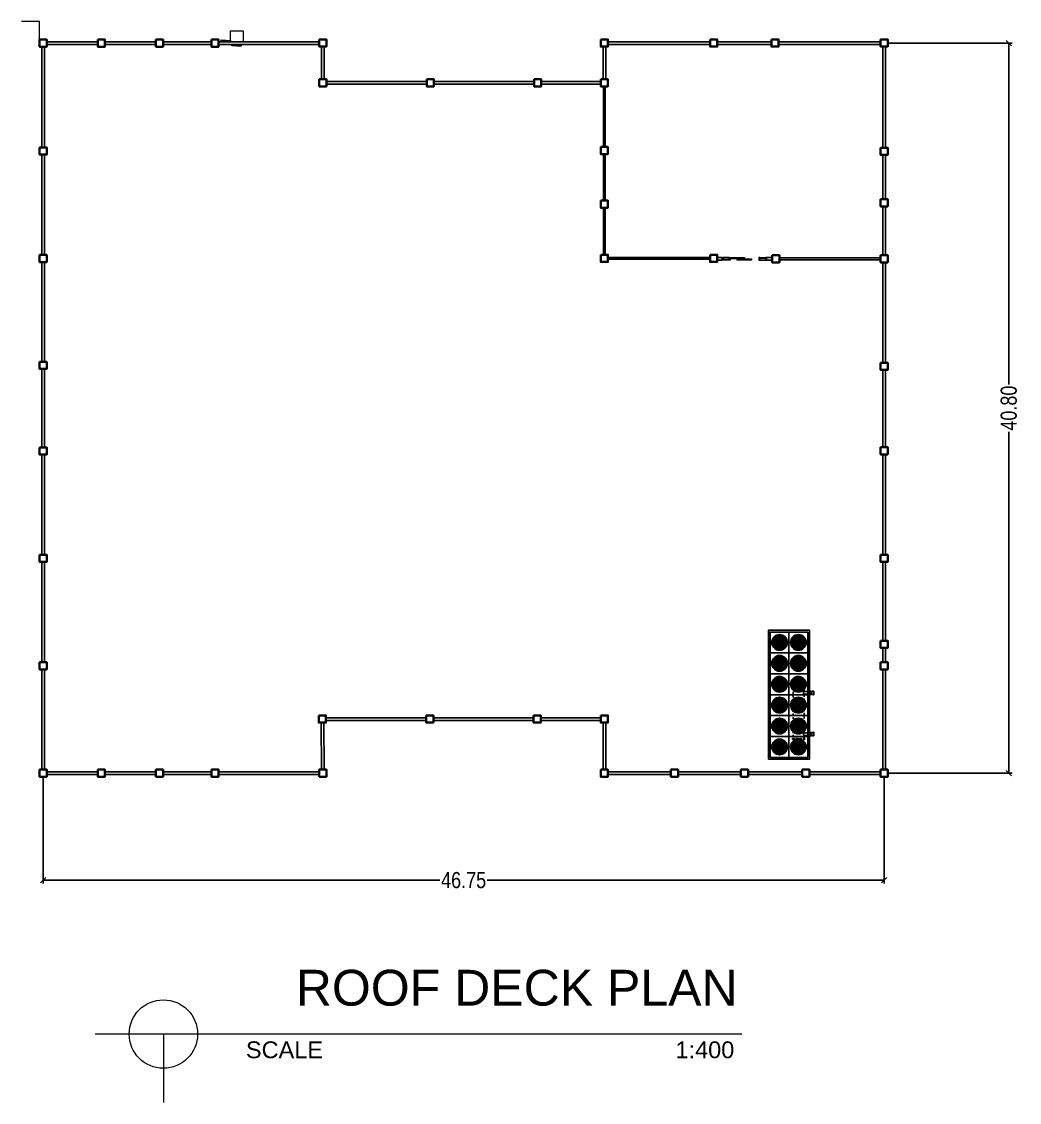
# Model space of a CAD drawing. Header units: millimetres. Extents: x 63005 to 126950, y 36019 to 74749.
# Drawn here: x 63190.9 to 63246.7, y 36035.1 to 36095.4 of the extents above; entities that cross this region are included whole.
import ezdxf

# ---------------------------------------------------------------- set-up
doc = ezdxf.new("R2010")
doc.units = ezdxf.units.MM
doc.header["$LTSCALE"] = 0.04
doc.linetypes.add('HIDDEN', pattern=[0.375, 0.25, -0.125])
doc.layers.add('12- EQUIPMENT PIPING', color=12, linetype='Continuous')
doc.layers.add('CONNCTION', color=1, linetype='Continuous')
doc.layers.add('s-colt', color=8, linetype='Continuous', lineweight=0)
doc.styles.get("Standard").update_dxf_attribs({"font": 'arial.ttf', "width": 0.8})
doc.dimstyles.new('dimension', dxfattribs={"dimtxt": 0.9, "dimasz": 0.3, "dimexe": 0.18, "dimexo": 0.0625, "dimgap": 0.09, "dimtad": 0, "dimzin": 0, "dimdsep": 46, "dimtxsty": 'Standard', "dimblk": 'OBLIQUE', "dimcen": 0.09, "dimclrd": 256, "dimclre": 256, "dimclrt": 256, "dimadec": 0, "dimazin": 0, "dimtfac": 1, "dimtofl": 0, "dimtmove": 0, "dimatfit": 3, "dimldrblk": 'OBLIQUE', "dimfxl": 1, "dimtolj": 1, "dimtzin": 0, "dimarcsym": 0})

# ---------------------------------------------------------------- blocks, each defined once
blk = doc.blocks.new('_Oblique')
at = {"color": 0, "linetype": 'ByBlock', "lineweight": -2}
blk.add_line((-0.5, -0.5), (0.5, 0.5), dxfattribs=at)
blk = doc.blocks.new('*D979')
at = {"lineweight": -2, "transparency": 16777216}
for p, q in [((63239.368, 36094.244), (63246.248, 36094.244)), ((63246.068, 36094.244), (63246.068, 36075.173)), ((63246.068, 36053.466), (63246.068, 36072.537)), ((63239.368, 36053.466), (63246.248, 36053.466))]:
    blk.add_line(p, q, dxfattribs=at)
at = {"layer": 'Defpoints', "color": 0, "lineweight": 25, "transparency": 16777216}
for p in [(63239.305, 36094.244), (63239.305, 36053.466), (63246.068, 36053.466)]:
    blk.add_point(p, dxfattribs=at)
at = {"lineweight": -2, "transparency": 16777216, "xscale": 0.3, "yscale": 0.3, "zscale": 0.3}
for p, rotation in [((63246.068, 36094.244), 90), ((63246.068, 36053.466), 270)]:
    blk.add_blockref('_Oblique', p, dxfattribs=dict(at, rotation=rotation))
at = {"lineweight": 5, "transparency": 16777216, "insert": (63246.068, 36073.855), "char_height": 0.9, "attachment_point": 5, "rotation": 90}
blk.add_mtext('\\A1;40.80', dxfattribs=at)
blk = doc.blocks.new('*D980')
at = {"lineweight": -2, "transparency": 16777216}
for p, q in [((63192.13, 36053.203), (63192.13, 36047.313)), ((63239.105, 36053.203), (63239.105, 36047.313)), ((63192.13, 36047.493), (63214.296, 36047.493)), ((63239.105, 36047.493), (63216.94, 36047.493))]:
    blk.add_line(p, q, dxfattribs=at)
at = {"layer": 'Defpoints', "color": 0, "lineweight": 25, "transparency": 16777216}
for p in [(63192.13, 36053.266), (63239.105, 36053.266), (63239.105, 36047.493)]:
    blk.add_point(p, dxfattribs=at)
at = {"lineweight": -2, "transparency": 16777216, "xscale": 0.3, "yscale": 0.3, "zscale": 0.3, "rotation": 180}
blk.add_blockref('_Oblique', (63192.13, 36047.493), dxfattribs=at)
at = {"lineweight": -2, "transparency": 16777216, "xscale": 0.3, "yscale": 0.3, "zscale": 0.3}
blk.add_blockref('_Oblique', (63239.105, 36047.493), dxfattribs=at)
at = {"lineweight": 5, "transparency": 16777216, "insert": (63215.618, 36047.493), "char_height": 0.9, "attachment_point": 5}
blk.add_mtext('\\A1;46.75', dxfattribs=at)
blk = doc.blocks.new('A$C5C4829BB')
at = {"layer": 'CONNCTION'}
for p, q in [((-0.104, 0), (-0.104, -0.01)), ((0.104, 0), (-0.104, 0)), ((0.104, 0), (0.104, -0.01)), ((-0.104, -0.01), (-0.104, -0.021)), ((0.104, -0.01), (-0.104, -0.01)), ((0.104, -0.01), (-0.104, -0.01)), ((0.104, -0.021), (-0.104, -0.021)), ((-0.104, -0.231), (-0.104, -0.241)), ((0.104, -0.231), (-0.104, -0.231)), ((-0.104, -0.241), (-0.104, -0.252)), ((0.104, -0.241), (-0.104, -0.241)), ((0.104, -0.241), (-0.104, -0.241)), ((0.104, -0.252), (-0.104, -0.252)), ((0.104, -0.01), (0.104, -0.021)), ((0.104, -0.231), (0.104, -0.241)), ((0.104, -0.241), (0.104, -0.252))]:
    blk.add_line(p, q, dxfattribs=at)
at = {"layer": 'CONNCTION', "color": 140}
for p, q in [((-0.081, -0.123), (0.081, -0.123)), ((-0.081, -0.128), (0.081, -0.128)), ((0.081, -0.128), (0.081, -0.123))]:
    blk.add_line(p, q, dxfattribs=at)
for centre, radius, start, end in [((-0.062, -0.073), 0.0375, 120.00001, 239.99999), ((-0.062, -0.178), 0.0375, 120.00001, 239.99999), ((-0.087, -0.031), 0.0116, 300.00001, 59.99999), ((-0.089, -0.118), 0.0147, 340.66156, 56.52593), ((-0.089, -0.133), 0.0149, 303.65666, 19.8306), ((-0.087, -0.221), 0.0116, 300.00001, 59.99999), ((0.089, -0.118), 0.0147, 123.47407, 199.33844), ((0.089, -0.133), 0.0149, 160.1694, 236.34334), ((0.087, -0.031), 0.0116, 120.00001, 239.99999), ((0.087, -0.221), 0.0116, 120.00001, 239.99999), ((0.062, -0.073), 0.0375, 300.00001, 59.99999), ((0.062, -0.178), 0.0375, 300.00001, 59.99999)]:
    blk.add_arc(centre, radius, start, end, dxfattribs=at)
at = {"layer": 's-colt'}
blk.add_line((-0.081, -0.128), (-0.081, -0.123), dxfattribs=at)
blk = doc.blocks.new('A$C7569006E')
at = {"layer": '12- EQUIPMENT PIPING', "color": 4, "linetype": 'HIDDEN'}
for points in [[(-1.45, -0.65), (-1.4, -0.65), (-1.4, 0.05), (-1.45, 0.05)], [(1.4, -0.65), (1.45, -0.65), (1.45, 0.05), (1.4, 0.05)]]:
    blk.add_lwpolyline(points, close=True, dxfattribs=at)
for points in [[(1.222, -0.6), (1.4, -0.6), (1.4, 0), (-1.4, 0), (-1.4, -0.6), (-1.222, -0.6)], [(-1.072, -0.6), (1.072, -0.6)]]:
    blk.add_lwpolyline(points, dxfattribs=at)
at = {"layer": '12- EQUIPMENT PIPING', "color": 2, "linetype": 'Continuous'}
for points in [[(-1.072, -0.6), (-1.072, -0.9), (-1.222, -0.9), (-1.222, -0.6)], [(1.072, -0.6), (1.072, -0.9), (1.222, -0.9), (1.222, -0.6)]]:
    blk.add_lwpolyline(points, dxfattribs=at)
for centre in [(-1.147, -0.665), (1.147, -0.665)]:
    blk.add_arc(centre, 0.099, 40.74615, 139.25385, dxfattribs=at)
at = {"layer": '12- EQUIPMENT PIPING', "linetype": 'Continuous'}
for p in [(-1.147, -0.9), (1.147, -0.9)]:
    blk.add_blockref('A$C5C4829BB', p, dxfattribs=at)
blk = doc.blocks.new('A$C3DE42100')
at = {"layer": '12- EQUIPMENT PIPING', "color": 3}
for p, q in [((-6.636, -0.576), (-6.903, -0.576)), ((-6.207, -0.935), (-6.826, -0.315)), ((-6.826, -0.935), (-6.207, -0.315)), ((-6.566, -0.506), (-6.566, -0.234)), ((-6.535, -0.58), (-6.535, -0.549)), ((-6.513, -0.551), (-6.521, -0.551)), ((-6.499, -0.58), (-6.499, -0.549)), ((-6.468, -0.506), (-6.468, -0.239)), ((-6.398, -0.576), (-6.126, -0.576)), ((-5.469, -0.576), (-5.736, -0.576)), ((-5.04, -0.935), (-5.66, -0.315)), ((-5.66, -0.935), (-5.04, -0.315)), ((-5.399, -0.506), (-5.399, -0.234)), ((-5.368, -0.58), (-5.368, -0.549)), ((-5.346, -0.551), (-5.354, -0.551)), ((-5.332, -0.58), (-5.332, -0.549)), ((-5.301, -0.506), (-5.301, -0.239)), ((-5.231, -0.576), (-4.959, -0.576)), ((-4.302, -0.576), (-4.57, -0.576)), ((-3.874, -0.935), (-4.493, -0.315)), ((-4.493, -0.935), (-3.874, -0.315)), ((-4.232, -0.506), (-4.232, -0.234)), ((-4.201, -0.58), (-4.201, -0.549)), ((-4.179, -0.551), (-4.187, -0.551)), ((-4.165, -0.58), (-4.165, -0.549)), ((-4.134, -0.506), (-4.134, -0.239)), ((-4.064, -0.576), (-3.793, -0.576)), ((-3.136, -0.576), (-3.403, -0.576)), ((-2.707, -0.935), (-3.326, -0.315)), ((-3.326, -0.935), (-2.707, -0.315)), ((-3.066, -0.506), (-3.066, -0.234)), ((-3.035, -0.58), (-3.035, -0.549)), ((-3.013, -0.551), (-3.021, -0.551)), ((-2.999, -0.58), (-2.999, -0.549)), ((-2.968, -0.506), (-2.968, -0.239)), ((-2.898, -0.576), (-2.626, -0.576)), ((-1.969, -0.576), (-2.236, -0.576)), ((-1.54, -0.935), (-2.16, -0.315)), ((-2.16, -0.935), (-1.54, -0.315)), ((-1.899, -0.506), (-1.899, -0.234)), ((-1.868, -0.58), (-1.868, -0.549)), ((-1.846, -0.551), (-1.854, -0.551)), ((-1.832, -0.58), (-1.832, -0.549)), ((-1.801, -0.506), (-1.801, -0.239)), ((-1.731, -0.576), (-1.459, -0.576)), ((-0.802, -0.576), (-1.07, -0.576)), ((-0.374, -0.935), (-0.993, -0.315)), ((-0.993, -0.935), (-0.374, -0.315)), ((-0.732, -0.506), (-0.732, -0.234)), ((-0.701, -0.58), (-0.701, -0.549)), ((-0.679, -0.551), (-0.687, -0.551)), ((-0.665, -0.58), (-0.665, -0.549)), ((-0.634, -0.506), (-0.634, -0.239)), ((-0.564, -0.576), (-0.293, -0.576)), ((-6.636, -0.674), (-6.907, -0.674)), ((-6.561, -0.607), (-6.593, -0.607)), ((-6.561, -0.643), (-6.593, -0.643)), ((-6.59, -0.621), (-6.59, -0.629)), ((-6.566, -0.744), (-6.566, -1.011)), ((-6.535, -0.67), (-6.535, -0.701)), ((-6.521, -0.699), (-6.513, -0.699)), ((-6.499, -0.67), (-6.499, -0.701)), ((-6.472, -0.607), (-6.441, -0.607)), ((-6.472, -0.643), (-6.441, -0.643)), ((-6.468, -0.744), (-6.468, -1.016)), ((-6.443, -0.629), (-6.443, -0.621)), ((-6.398, -0.674), (-6.13, -0.674)), ((-5.469, -0.674), (-5.741, -0.674)), ((-5.395, -0.607), (-5.426, -0.607)), ((-5.395, -0.643), (-5.426, -0.643)), ((-5.424, -0.621), (-5.424, -0.629)), ((-5.399, -0.744), (-5.399, -1.011)), ((-5.368, -0.67), (-5.368, -0.701)), ((-5.354, -0.699), (-5.346, -0.699)), ((-5.332, -0.67), (-5.332, -0.701)), ((-5.305, -0.607), (-5.274, -0.607)), ((-5.305, -0.643), (-5.274, -0.643)), ((-5.301, -0.744), (-5.301, -1.016)), ((-5.276, -0.629), (-5.276, -0.621)), ((-5.231, -0.674), (-4.964, -0.674)), ((-4.302, -0.674), (-4.574, -0.674)), ((-4.228, -0.607), (-4.259, -0.607)), ((-4.228, -0.643), (-4.259, -0.643)), ((-4.257, -0.621), (-4.257, -0.629)), ((-4.232, -0.744), (-4.232, -1.011)), ((-4.201, -0.67), (-4.201, -0.701)), ((-4.187, -0.699), (-4.179, -0.699)), ((-4.165, -0.67), (-4.165, -0.701)), ((-4.139, -0.607), (-4.107, -0.607)), ((-4.139, -0.643), (-4.107, -0.643)), ((-4.134, -0.744), (-4.134, -1.016)), ((-4.11, -0.629), (-4.11, -0.621)), ((-4.064, -0.674), (-3.797, -0.674)), ((-3.136, -0.674), (-3.407, -0.674)), ((-3.061, -0.607), (-3.093, -0.607)), ((-3.061, -0.643), (-3.093, -0.643)), ((-3.09, -0.621), (-3.09, -0.629)), ((-3.066, -0.744), (-3.066, -1.011)), ((-3.035, -0.67), (-3.035, -0.701)), ((-3.021, -0.699), (-3.013, -0.699)), ((-2.999, -0.67), (-2.999, -0.701)), ((-2.972, -0.607), (-2.941, -0.607)), ((-2.972, -0.643), (-2.941, -0.643)), ((-2.968, -0.744), (-2.968, -1.016)), ((-2.943, -0.629), (-2.943, -0.621)), ((-2.898, -0.674), (-2.63, -0.674)), ((-1.969, -0.674), (-2.241, -0.674)), ((-1.895, -0.607), (-1.926, -0.607)), ((-1.895, -0.643), (-1.926, -0.643)), ((-1.924, -0.621), (-1.924, -0.629)), ((-1.899, -0.744), (-1.899, -1.011)), ((-1.868, -0.67), (-1.868, -0.701)), ((-1.854, -0.699), (-1.846, -0.699)), ((-1.832, -0.67), (-1.832, -0.701)), ((-1.805, -0.607), (-1.774, -0.607)), ((-1.805, -0.643), (-1.774, -0.643)), ((-1.801, -0.744), (-1.801, -1.016)), ((-1.776, -0.629), (-1.776, -0.621)), ((-1.731, -0.674), (-1.464, -0.674)), ((-0.802, -0.674), (-1.074, -0.674)), ((-0.728, -0.607), (-0.759, -0.607)), ((-0.728, -0.643), (-0.759, -0.643)), ((-0.757, -0.621), (-0.757, -0.629)), ((-0.732, -0.744), (-0.732, -1.011)), ((-0.701, -0.67), (-0.701, -0.701)), ((-0.687, -0.699), (-0.679, -0.699)), ((-0.665, -0.67), (-0.665, -0.701)), ((-0.639, -0.607), (-0.607, -0.607)), ((-0.639, -0.643), (-0.607, -0.643)), ((-0.634, -0.744), (-0.634, -1.016)), ((-0.61, -0.629), (-0.61, -0.621)), ((-0.564, -0.674), (-0.297, -0.674)), ((-6.636, -1.626), (-6.907, -1.626)), ((-6.636, -1.724), (-6.903, -1.724)), ((-6.207, -1.365), (-6.826, -1.985)), ((-6.826, -1.365), (-6.207, -1.985)), ((-6.561, -1.657), (-6.593, -1.657)), ((-6.561, -1.693), (-6.593, -1.693)), ((-6.59, -1.679), (-6.59, -1.671)), ((-6.566, -1.556), (-6.566, -1.289)), ((-6.566, -1.794), (-6.566, -2.066)), ((-6.535, -1.63), (-6.535, -1.599)), ((-6.535, -1.72), (-6.535, -1.751)), ((-6.521, -1.601), (-6.513, -1.601)), ((-6.513, -1.749), (-6.521, -1.749)), ((-6.499, -1.63), (-6.499, -1.599)), ((-6.499, -1.72), (-6.499, -1.751)), ((-6.472, -1.657), (-6.441, -1.657)), ((-6.472, -1.693), (-6.441, -1.693)), ((-6.468, -1.556), (-6.468, -1.284)), ((-6.468, -1.794), (-6.468, -2.061)), ((-6.443, -1.671), (-6.443, -1.679)), ((-6.398, -1.626), (-6.13, -1.626)), ((-6.398, -1.724), (-6.126, -1.724)), ((-5.469, -1.626), (-5.741, -1.626)), ((-5.469, -1.724), (-5.736, -1.724)), ((-5.04, -1.365), (-5.66, -1.985)), ((-5.66, -1.365), (-5.04, -1.985)), ((-5.395, -1.657), (-5.426, -1.657)), ((-5.395, -1.693), (-5.426, -1.693)), ((-5.424, -1.679), (-5.424, -1.671)), ((-5.399, -1.556), (-5.399, -1.289)), ((-5.399, -1.794), (-5.399, -2.066)), ((-5.368, -1.63), (-5.368, -1.599)), ((-5.368, -1.72), (-5.368, -1.751)), ((-5.354, -1.601), (-5.346, -1.601)), ((-5.346, -1.749), (-5.354, -1.749)), ((-5.332, -1.63), (-5.332, -1.599)), ((-5.332, -1.72), (-5.332, -1.751)), ((-5.305, -1.657), (-5.274, -1.657)), ((-5.305, -1.693), (-5.274, -1.693)), ((-5.301, -1.556), (-5.301, -1.284)), ((-5.301, -1.794), (-5.301, -2.061)), ((-5.276, -1.671), (-5.276, -1.679)), ((-5.231, -1.626), (-4.964, -1.626)), ((-5.231, -1.724), (-4.959, -1.724)), ((-4.302, -1.626), (-4.574, -1.626)), ((-4.302, -1.724), (-4.57, -1.724)), ((-3.874, -1.365), (-4.493, -1.985)), ((-4.493, -1.365), (-3.874, -1.985)), ((-4.228, -1.657), (-4.259, -1.657)), ((-4.228, -1.693), (-4.259, -1.693)), ((-4.257, -1.679), (-4.257, -1.671)), ((-4.232, -1.556), (-4.232, -1.289)), ((-4.232, -1.794), (-4.232, -2.066)), ((-4.201, -1.63), (-4.201, -1.599)), ((-4.201, -1.72), (-4.201, -1.751)), ((-4.187, -1.601), (-4.179, -1.601)), ((-4.179, -1.749), (-4.187, -1.749)), ((-4.165, -1.63), (-4.165, -1.599)), ((-4.165, -1.72), (-4.165, -1.751)), ((-4.139, -1.657), (-4.107, -1.657)), ((-4.139, -1.693), (-4.107, -1.693)), ((-4.134, -1.556), (-4.134, -1.284)), ((-4.134, -1.794), (-4.134, -2.061)), ((-4.11, -1.671), (-4.11, -1.679)), ((-4.064, -1.626), (-3.797, -1.626)), ((-4.064, -1.724), (-3.793, -1.724)), ((-3.136, -1.626), (-3.407, -1.626)), ((-3.136, -1.724), (-3.403, -1.724)), ((-2.707, -1.365), (-3.326, -1.985)), ((-3.326, -1.365), (-2.707, -1.985)), ((-3.061, -1.657), (-3.093, -1.657)), ((-3.061, -1.693), (-3.093, -1.693)), ((-3.09, -1.679), (-3.09, -1.671)), ((-3.066, -1.556), (-3.066, -1.289)), ((-3.066, -1.794), (-3.066, -2.066)), ((-3.035, -1.63), (-3.035, -1.599)), ((-3.035, -1.72), (-3.035, -1.751)), ((-3.021, -1.601), (-3.013, -1.601)), ((-3.013, -1.749), (-3.021, -1.749)), ((-2.999, -1.63), (-2.999, -1.599)), ((-2.999, -1.72), (-2.999, -1.751)), ((-2.972, -1.657), (-2.941, -1.657)), ((-2.972, -1.693), (-2.941, -1.693)), ((-2.968, -1.556), (-2.968, -1.284)), ((-2.968, -1.794), (-2.968, -2.061)), ((-2.943, -1.671), (-2.943, -1.679)), ((-2.898, -1.626), (-2.63, -1.626)), ((-2.898, -1.724), (-2.626, -1.724)), ((-1.969, -1.626), (-2.241, -1.626)), ((-1.969, -1.724), (-2.236, -1.724)), ((-1.54, -1.365), (-2.16, -1.985)), ((-2.16, -1.365), (-1.54, -1.985)), ((-1.895, -1.657), (-1.926, -1.657)), ((-1.895, -1.693), (-1.926, -1.693)), ((-1.924, -1.679), (-1.924, -1.671)), ((-1.899, -1.556), (-1.899, -1.289)), ((-1.899, -1.794), (-1.899, -2.066)), ((-1.868, -1.63), (-1.868, -1.599)), ((-1.868, -1.72), (-1.868, -1.751)), ((-1.854, -1.601), (-1.846, -1.601)), ((-1.846, -1.749), (-1.854, -1.749)), ((-1.832, -1.63), (-1.832, -1.599)), ((-1.832, -1.72), (-1.832, -1.751)), ((-1.805, -1.657), (-1.774, -1.657)), ((-1.805, -1.693), (-1.774, -1.693)), ((-1.801, -1.556), (-1.801, -1.284)), ((-1.801, -1.794), (-1.801, -2.061)), ((-1.776, -1.671), (-1.776, -1.679)), ((-1.731, -1.626), (-1.464, -1.626)), ((-1.731, -1.724), (-1.459, -1.724)), ((-0.802, -1.626), (-1.074, -1.626)), ((-0.802, -1.724), (-1.07, -1.724)), ((-0.374, -1.365), (-0.993, -1.985)), ((-0.993, -1.365), (-0.374, -1.985)), ((-0.728, -1.657), (-0.759, -1.657)), ((-0.728, -1.693), (-0.759, -1.693)), ((-0.757, -1.679), (-0.757, -1.671)), ((-0.732, -1.556), (-0.732, -1.289)), ((-0.732, -1.794), (-0.732, -2.066)), ((-0.701, -1.63), (-0.701, -1.599)), ((-0.701, -1.72), (-0.701, -1.751)), ((-0.687, -1.601), (-0.679, -1.601)), ((-0.679, -1.749), (-0.687, -1.749)), ((-0.665, -1.63), (-0.665, -1.599)), ((-0.665, -1.72), (-0.665, -1.751)), ((-0.639, -1.657), (-0.607, -1.657)), ((-0.639, -1.693), (-0.607, -1.693)), ((-0.634, -1.556), (-0.634, -1.284)), ((-0.634, -1.794), (-0.634, -2.061)), ((-0.61, -1.671), (-0.61, -1.679)), ((-0.564, -1.626), (-0.297, -1.626)), ((-0.564, -1.724), (-0.293, -1.724))]:
    blk.add_line(p, q, dxfattribs=at)
at = {"layer": '12- EQUIPMENT PIPING', "linetype": 'Continuous'}
for p, q in [((-5.933, -2.2), (-5.933, -0.1)), ((-4.767, -2.2), (-4.767, -0.1)), ((-3.6, -2.2), (-3.6, -0.1)), ((-2.433, -2.2), (-2.433, -0.1)), ((-1.267, -2.2), (-1.267, -0.1)), ((-0.1, -1.15), (-7.1, -1.15))]:
    blk.add_line(p, q, dxfattribs=at)
for points in [[(-7.2, 0), (0, 0), (0, -2.3), (-7.2, -2.3)], [(-7.1, -0.1), (-0.1, -0.1), (-0.1, -2.2), (-7.1, -2.2)]]:
    blk.add_lwpolyline(points, close=True, dxfattribs=at)
at = {"layer": '12- EQUIPMENT PIPING', "color": 3}
for centre, radius in [((-6.517, -0.625), 0.438), ((-6.517, -0.625), 0.368), ((-6.517, -0.625), 0.297), ((-6.517, -0.625), 0.227), ((-6.517, -0.625), 0.157), ((-6.517, -0.625), 0.0481), ((-6.517, -0.625), 0.0481), ((-6.517, -0.625), 0.0481), ((-6.517, -0.625), 0.0481), ((-5.35, -0.625), 0.438), ((-5.35, -0.625), 0.368), ((-5.35, -0.625), 0.297), ((-5.35, -0.625), 0.227), ((-5.35, -0.625), 0.157), ((-5.35, -0.625), 0.0481), ((-5.35, -0.625), 0.0481), ((-5.35, -0.625), 0.0481), ((-5.35, -0.625), 0.0481), ((-4.183, -0.625), 0.438), ((-4.183, -0.625), 0.368), ((-4.183, -0.625), 0.297), ((-4.183, -0.625), 0.227), ((-4.183, -0.625), 0.157), ((-4.183, -0.625), 0.0481), ((-4.183, -0.625), 0.0481), ((-4.183, -0.625), 0.0481), ((-4.183, -0.625), 0.0481), ((-3.017, -0.625), 0.438), ((-3.017, -0.625), 0.368), ((-3.017, -0.625), 0.297), ((-3.017, -0.625), 0.227), ((-3.017, -0.625), 0.157), ((-3.017, -0.625), 0.0481), ((-3.017, -0.625), 0.0481), ((-3.017, -0.625), 0.0481), ((-3.017, -0.625), 0.0481), ((-1.85, -0.625), 0.438), ((-1.85, -0.625), 0.368), ((-1.85, -0.625), 0.297), ((-1.85, -0.625), 0.227), ((-1.85, -0.625), 0.157), ((-1.85, -0.625), 0.0481), ((-1.85, -0.625), 0.0481), ((-1.85, -0.625), 0.0481), ((-1.85, -0.625), 0.0481), ((-0.683, -0.625), 0.438), ((-0.683, -0.625), 0.368), ((-0.683, -0.625), 0.297), ((-0.683, -0.625), 0.227), ((-0.683, -0.625), 0.157), ((-0.683, -0.625), 0.0481), ((-0.683, -0.625), 0.0481), ((-0.683, -0.625), 0.0481), ((-0.683, -0.625), 0.0481), ((-6.517, -1.675), 0.438), ((-6.517, -1.675), 0.368), ((-6.517, -1.675), 0.297), ((-6.517, -1.675), 0.227), ((-6.517, -1.675), 0.157), ((-6.517, -1.675), 0.0481), ((-6.517, -1.675), 0.0481), ((-6.517, -1.675), 0.0481), ((-6.517, -1.675), 0.0481), ((-5.35, -1.675), 0.438), ((-5.35, -1.675), 0.368), ((-5.35, -1.675), 0.297), ((-5.35, -1.675), 0.227), ((-5.35, -1.675), 0.157), ((-5.35, -1.675), 0.0481), ((-5.35, -1.675), 0.0481), ((-5.35, -1.675), 0.0481), ((-5.35, -1.675), 0.0481), ((-4.183, -1.675), 0.438), ((-4.183, -1.675), 0.368), ((-4.183, -1.675), 0.297), ((-4.183, -1.675), 0.227), ((-4.183, -1.675), 0.157), ((-4.183, -1.675), 0.0481), ((-4.183, -1.675), 0.0481), ((-4.183, -1.675), 0.0481), ((-4.183, -1.675), 0.0481), ((-3.017, -1.675), 0.438), ((-3.017, -1.675), 0.368), ((-3.017, -1.675), 0.297), ((-3.017, -1.675), 0.227), ((-3.017, -1.675), 0.157), ((-3.017, -1.675), 0.0481), ((-3.017, -1.675), 0.0481), ((-3.017, -1.675), 0.0481), ((-3.017, -1.675), 0.0481), ((-1.85, -1.675), 0.438), ((-1.85, -1.675), 0.368), ((-1.85, -1.675), 0.297), ((-1.85, -1.675), 0.227), ((-1.85, -1.675), 0.157), ((-1.85, -1.675), 0.0481), ((-1.85, -1.675), 0.0481), ((-1.85, -1.675), 0.0481), ((-1.85, -1.675), 0.0481), ((-0.683, -1.675), 0.438), ((-0.683, -1.675), 0.368), ((-0.683, -1.675), 0.297), ((-0.683, -1.675), 0.227), ((-0.683, -1.675), 0.157), ((-0.683, -1.675), 0.0481), ((-0.683, -1.675), 0.0481), ((-0.683, -1.675), 0.0481), ((-0.683, -1.675), 0.0481)]:
    blk.add_circle(centre, radius, dxfattribs=at)
for centre, radius, start, end in [((-6.903, -0.628), 0.0516, 90.0584, 176.99991), ((-6.636, -0.621), 0.045, 360, 90), ((-6.517, -0.625), 0.0738, 104.11694, 165.88306), ((-6.514, -0.239), 0.0516, 93.00009, 179.9416), ((-6.521, -0.506), 0.045, 180, 270), ((-6.519, -0.239), 0.0516, 0.0584, 86.99991), ((-6.513, -0.506), 0.045, 270, 360), ((-6.517, -0.625), 0.0738, 14.11694, 75.88306), ((-6.398, -0.621), 0.045, 90, 180), ((-6.13, -0.628), 0.0516, 3.00009, 89.9416), ((-5.736, -0.628), 0.0516, 90.0584, 176.99991), ((-5.469, -0.621), 0.045, 360, 90), ((-5.35, -0.625), 0.0738, 104.11694, 165.88306), ((-5.347, -0.239), 0.0516, 93.00009, 179.9416), ((-5.354, -0.506), 0.045, 180, 270), ((-5.353, -0.239), 0.0516, 0.0584, 86.99991), ((-5.346, -0.506), 0.045, 270, 360), ((-5.35, -0.625), 0.0738, 14.11694, 75.88306), ((-5.231, -0.621), 0.045, 90, 180), ((-4.964, -0.628), 0.0516, 3.00009, 89.9416), ((-4.57, -0.628), 0.0516, 90.0584, 176.99991), ((-4.302, -0.621), 0.045, 360, 90), ((-4.183, -0.625), 0.0738, 104.11694, 165.88306), ((-4.181, -0.239), 0.0516, 93.00009, 179.9416), ((-4.187, -0.506), 0.045, 180, 270), ((-4.186, -0.239), 0.0516, 0.0584, 86.99991), ((-4.179, -0.506), 0.045, 270, 360), ((-4.183, -0.625), 0.0738, 14.11694, 75.88306), ((-4.064, -0.621), 0.045, 90, 180), ((-3.797, -0.628), 0.0516, 3.00009, 89.9416), ((-3.403, -0.628), 0.0516, 90.0584, 176.99991), ((-3.136, -0.621), 0.045, 360, 90), ((-3.017, -0.625), 0.0738, 104.11694, 165.88306), ((-3.014, -0.239), 0.0516, 93.00009, 179.9416), ((-3.021, -0.506), 0.045, 180, 270), ((-3.019, -0.239), 0.0516, 0.0584, 86.99991), ((-3.013, -0.506), 0.045, 270, 360), ((-3.017, -0.625), 0.0738, 14.11694, 75.88306), ((-2.898, -0.621), 0.045, 90, 180), ((-2.63, -0.628), 0.0516, 3.00009, 89.9416), ((-2.236, -0.628), 0.0516, 90.0584, 176.99991), ((-1.969, -0.621), 0.045, 360, 90), ((-1.85, -0.625), 0.0738, 104.11694, 165.88306), ((-1.847, -0.239), 0.0516, 93.00009, 179.9416), ((-1.854, -0.506), 0.045, 180, 270), ((-1.853, -0.239), 0.0516, 0.0584, 86.99991), ((-1.846, -0.506), 0.045, 270, 360), ((-1.85, -0.625), 0.0738, 14.11694, 75.88306), ((-1.731, -0.621), 0.045, 90, 180), ((-1.464, -0.628), 0.0516, 3.00009, 89.9416), ((-1.07, -0.628), 0.0516, 90.0584, 176.99991), ((-0.802, -0.621), 0.045, 360, 90), ((-0.683, -0.625), 0.0738, 104.11694, 165.88306), ((-0.681, -0.239), 0.0516, 93.00009, 179.9416), ((-0.687, -0.506), 0.045, 180, 270), ((-0.686, -0.239), 0.0516, 0.0584, 86.99991), ((-0.679, -0.506), 0.045, 270, 360), ((-0.683, -0.625), 0.0738, 14.11694, 75.88306), ((-0.564, -0.621), 0.045, 90, 180), ((-0.297, -0.628), 0.0516, 3.00009, 89.9416), ((-6.903, -0.622), 0.0516, 183.00009, 269.9416), ((-6.636, -0.629), 0.045, 270, 360), ((-6.517, -0.625), 0.0738, 194.11694, 255.88306), ((-6.521, -0.744), 0.045, 90, 180), ((-6.514, -1.011), 0.0516, 180.0584, 266.99991), ((-6.519, -1.011), 0.0516, 273.00009, 359.9416), ((-6.513, -0.744), 0.045, 360, 90), ((-6.517, -0.625), 0.0738, 284.11694, 345.88306), ((-6.398, -0.629), 0.045, 180, 270), ((-6.13, -0.622), 0.0516, 270.0584, 356.99991), ((-5.736, -0.622), 0.0516, 183.00009, 269.9416), ((-5.469, -0.629), 0.045, 270, 360), ((-5.35, -0.625), 0.0738, 194.11694, 255.88306), ((-5.354, -0.744), 0.045, 90, 180), ((-5.347, -1.011), 0.0516, 180.0584, 266.99991), ((-5.353, -1.011), 0.0516, 273.00009, 359.9416), ((-5.346, -0.744), 0.045, 360, 90), ((-5.35, -0.625), 0.0738, 284.11694, 345.88306), ((-5.231, -0.629), 0.045, 180, 270), ((-4.964, -0.622), 0.0516, 270.0584, 356.99991), ((-4.57, -0.622), 0.0516, 183.00009, 269.9416), ((-4.302, -0.629), 0.045, 270, 360), ((-4.183, -0.625), 0.0738, 194.11694, 255.88306), ((-4.187, -0.744), 0.045, 90, 180), ((-4.181, -1.011), 0.0516, 180.0584, 266.99991), ((-4.186, -1.011), 0.0516, 273.00009, 359.9416), ((-4.179, -0.744), 0.045, 360, 90), ((-4.183, -0.625), 0.0738, 284.11694, 345.88306), ((-4.064, -0.629), 0.045, 180, 270), ((-3.797, -0.622), 0.0516, 270.0584, 356.99991), ((-3.403, -0.622), 0.0516, 183.00009, 269.9416), ((-3.136, -0.629), 0.045, 270, 360), ((-3.017, -0.625), 0.0738, 194.11694, 255.88306), ((-3.021, -0.744), 0.045, 90, 180), ((-3.014, -1.011), 0.0516, 180.0584, 266.99991), ((-3.019, -1.011), 0.0516, 273.00009, 359.9416), ((-3.013, -0.744), 0.045, 360, 90), ((-3.017, -0.625), 0.0738, 284.11694, 345.88306), ((-2.898, -0.629), 0.045, 180, 270), ((-2.63, -0.622), 0.0516, 270.0584, 356.99991), ((-2.236, -0.622), 0.0516, 183.00009, 269.9416), ((-1.969, -0.629), 0.045, 270, 360), ((-1.85, -0.625), 0.0738, 194.11694, 255.88306), ((-1.854, -0.744), 0.045, 90, 180), ((-1.847, -1.011), 0.0516, 180.0584, 266.99991), ((-1.853, -1.011), 0.0516, 273.00009, 359.9416), ((-1.846, -0.744), 0.045, 360, 90), ((-1.85, -0.625), 0.0738, 284.11694, 345.88306), ((-1.731, -0.629), 0.045, 180, 270), ((-1.464, -0.622), 0.0516, 270.0584, 356.99991), ((-1.07, -0.622), 0.0516, 183.00009, 269.9416), ((-0.802, -0.629), 0.045, 270, 360), ((-0.683, -0.625), 0.0738, 194.11694, 255.88306), ((-0.687, -0.744), 0.045, 90, 180), ((-0.681, -1.011), 0.0516, 180.0584, 266.99991), ((-0.686, -1.011), 0.0516, 273.00009, 359.9416), ((-0.679, -0.744), 0.045, 360, 90), ((-0.683, -0.625), 0.0738, 284.11694, 345.88306), ((-0.564, -0.629), 0.045, 180, 270), ((-0.297, -0.622), 0.0516, 270.0584, 356.99991), ((-6.903, -1.678), 0.0516, 90.0584, 176.99991), ((-6.903, -1.672), 0.0516, 183.00009, 269.9416), ((-6.636, -1.671), 0.045, 0, 90), ((-6.636, -1.679), 0.045, 270, 0), ((-6.517, -1.675), 0.0738, 104.11694, 165.88306), ((-6.517, -1.675), 0.0738, 194.11694, 255.88306), ((-6.514, -1.289), 0.0516, 93.00009, 179.9416), ((-6.521, -1.556), 0.045, 180, 270), ((-6.521, -1.794), 0.045, 90, 180), ((-6.519, -1.289), 0.0516, 0.0584, 86.99991), ((-6.513, -1.556), 0.045, 270, 0), ((-6.513, -1.794), 0.045, 0, 90), ((-6.517, -1.675), 0.0738, 14.11694, 75.88306), ((-6.517, -1.675), 0.0738, 284.11694, 345.88306), ((-6.398, -1.671), 0.045, 90, 180), ((-6.398, -1.679), 0.045, 180, 270), ((-6.13, -1.678), 0.0516, 3.00009, 89.9416), ((-6.13, -1.672), 0.0516, 270.0584, 356.99991), ((-5.736, -1.678), 0.0516, 90.0584, 176.99991), ((-5.736, -1.672), 0.0516, 183.00009, 269.9416), ((-5.469, -1.671), 0.045, 0, 90), ((-5.469, -1.679), 0.045, 270, 0), ((-5.35, -1.675), 0.0738, 104.11694, 165.88306), ((-5.35, -1.675), 0.0738, 194.11694, 255.88306), ((-5.347, -1.289), 0.0516, 93.00009, 179.9416), ((-5.354, -1.556), 0.045, 180, 270), ((-5.354, -1.794), 0.045, 90, 180), ((-5.353, -1.289), 0.0516, 0.0584, 86.99991), ((-5.346, -1.556), 0.045, 270, 0), ((-5.346, -1.794), 0.045, 0, 90), ((-5.35, -1.675), 0.0738, 14.11694, 75.88306), ((-5.35, -1.675), 0.0738, 284.11694, 345.88306), ((-5.231, -1.671), 0.045, 90, 180), ((-5.231, -1.679), 0.045, 180, 270), ((-4.964, -1.678), 0.0516, 3.00009, 89.9416), ((-4.964, -1.672), 0.0516, 270.0584, 356.99991), ((-4.57, -1.678), 0.0516, 90.0584, 176.99991), ((-4.57, -1.672), 0.0516, 183.00009, 269.9416), ((-4.302, -1.671), 0.045, 0, 90), ((-4.302, -1.679), 0.045, 270, 0), ((-4.183, -1.675), 0.0738, 104.11694, 165.88306), ((-4.183, -1.675), 0.0738, 194.11694, 255.88306), ((-4.181, -1.289), 0.0516, 93.00009, 179.9416), ((-4.187, -1.556), 0.045, 180, 270), ((-4.187, -1.794), 0.045, 90, 180), ((-4.186, -1.289), 0.0516, 0.0584, 86.99991), ((-4.179, -1.556), 0.045, 270, 0), ((-4.179, -1.794), 0.045, 0, 90), ((-4.183, -1.675), 0.0738, 14.11694, 75.88306), ((-4.183, -1.675), 0.0738, 284.11694, 345.88306), ((-4.064, -1.671), 0.045, 90, 180), ((-4.064, -1.679), 0.045, 180, 270), ((-3.797, -1.678), 0.0516, 3.00009, 89.9416), ((-3.797, -1.672), 0.0516, 270.0584, 356.99991), ((-3.403, -1.678), 0.0516, 90.0584, 176.99991), ((-3.403, -1.672), 0.0516, 183.00009, 269.9416), ((-3.136, -1.671), 0.045, 0, 90), ((-3.136, -1.679), 0.045, 270, 0), ((-3.017, -1.675), 0.0738, 104.11694, 165.88306), ((-3.017, -1.675), 0.0738, 194.11694, 255.88306), ((-3.014, -1.289), 0.0516, 93.00009, 179.9416), ((-3.021, -1.556), 0.045, 180, 270), ((-3.021, -1.794), 0.045, 90, 180), ((-3.019, -1.289), 0.0516, 0.0584, 86.99991), ((-3.013, -1.556), 0.045, 270, 0), ((-3.013, -1.794), 0.045, 0, 90), ((-3.017, -1.675), 0.0738, 14.11694, 75.88306), ((-3.017, -1.675), 0.0738, 284.11694, 345.88306), ((-2.898, -1.671), 0.045, 90, 180), ((-2.898, -1.679), 0.045, 180, 270), ((-2.63, -1.678), 0.0516, 3.00009, 89.9416), ((-2.63, -1.672), 0.0516, 270.0584, 356.99991), ((-2.236, -1.678), 0.0516, 90.0584, 176.99991), ((-2.236, -1.672), 0.0516, 183.00009, 269.9416), ((-1.969, -1.671), 0.045, 0, 90), ((-1.969, -1.679), 0.045, 270, 0), ((-1.85, -1.675), 0.0738, 104.11694, 165.88306), ((-1.85, -1.675), 0.0738, 194.11694, 255.88306), ((-1.847, -1.289), 0.0516, 93.00009, 179.9416), ((-1.854, -1.556), 0.045, 180, 270), ((-1.854, -1.794), 0.045, 90, 180), ((-1.853, -1.289), 0.0516, 0.0584, 86.99991), ((-1.846, -1.556), 0.045, 270, 0), ((-1.846, -1.794), 0.045, 0, 90), ((-1.85, -1.675), 0.0738, 14.11694, 75.88306), ((-1.85, -1.675), 0.0738, 284.11694, 345.88306), ((-1.731, -1.671), 0.045, 90, 180), ((-1.731, -1.679), 0.045, 180, 270), ((-1.464, -1.678), 0.0516, 3.00009, 89.9416), ((-1.464, -1.672), 0.0516, 270.0584, 356.99991), ((-1.07, -1.678), 0.0516, 90.0584, 176.99991), ((-1.07, -1.672), 0.0516, 183.00009, 269.9416), ((-0.802, -1.671), 0.045, 0, 90), ((-0.802, -1.679), 0.045, 270, 0), ((-0.683, -1.675), 0.0738, 104.11694, 165.88306), ((-0.683, -1.675), 0.0738, 194.11694, 255.88306), ((-0.681, -1.289), 0.0516, 93.00009, 179.9416), ((-0.687, -1.556), 0.045, 180, 270), ((-0.687, -1.794), 0.045, 90, 180), ((-0.686, -1.289), 0.0516, 0.0584, 86.99991), ((-0.679, -1.556), 0.045, 270, 0), ((-0.679, -1.794), 0.045, 0, 90), ((-0.683, -1.675), 0.0738, 14.11694, 75.88306), ((-0.683, -1.675), 0.0738, 284.11694, 345.88306), ((-0.564, -1.671), 0.045, 90, 180), ((-0.564, -1.679), 0.045, 180, 270), ((-0.297, -1.678), 0.0516, 3.00009, 89.9416), ((-0.297, -1.672), 0.0516, 270.0584, 356.99991), ((-6.514, -2.061), 0.0516, 180.0584, 266.99991), ((-6.519, -2.061), 0.0516, 273.00009, 359.9416), ((-5.347, -2.061), 0.0516, 180.0584, 266.99991), ((-5.353, -2.061), 0.0516, 273.00009, 359.9416), ((-4.181, -2.061), 0.0516, 180.0584, 266.99991), ((-4.186, -2.061), 0.0516, 273.00009, 359.9416), ((-3.014, -2.061), 0.0516, 180.0584, 266.99991), ((-3.019, -2.061), 0.0516, 273.00009, 359.9416), ((-1.847, -2.061), 0.0516, 180.0584, 266.99991), ((-1.853, -2.061), 0.0516, 273.00009, 359.9416), ((-0.681, -2.061), 0.0516, 180.0584, 266.99991), ((-0.686, -2.061), 0.0516, 273.00009, 359.9416)]:
    blk.add_arc(centre, radius, start, end, dxfattribs=at)
at = {"layer": '12- EQUIPMENT PIPING', "linetype": 'Continuous'}
blk.add_blockref('A$C7569006E', (-4.65, -1.39), dxfattribs=at)

msp = doc.modelspace()

# ---------------------------------------------------------------- linework, layer by layer
at = {"color": 6, "linetype": 'Continuous', "lineweight": 20}
for p, q in [((63191.93, 36095.441), (63190.93, 36095.441)), ((63191.93, 36094.441), (63191.93, 36095.441))]:
    msp.add_line(p, q, dxfattribs=at)
at = {"color": 0, "lineweight": 9}
for p, q in [((63202.6, 36094.918), (63203.3, 36094.918)), ((63202.6, 36094.396), (63202.6, 36094.918)), ((63203.3, 36094.918), (63203.3, 36094.318)), ((63202.08, 36094.396), (63202.06, 36094.396)), ((63202.06, 36094.396), (63202.06, 36094.316)), ((63202.08, 36094.316), (63202.08, 36094.396)), ((63202.33, 36094.386), (63202.08, 36094.386)), ((63202.33, 36094.366), (63202.08, 36094.366)), ((63202.33, 36094.386), (63202.58, 36094.386)), ((63202.33, 36094.366), (63202.58, 36094.366)), ((63202.58, 36094.316), (63202.58, 36094.396)), ((63202.58, 36094.396), (63202.6, 36094.396)), ((63202.6, 36094.396), (63202.6, 36094.316)), ((63202.681, 36094.086), (63202.681, 36094.166)), ((63202.701, 36094.086), (63202.681, 36094.086)), ((63202.701, 36094.166), (63202.701, 36094.086)), ((63202.951, 36094.116), (63202.701, 36094.116)), ((63202.951, 36094.096), (63202.701, 36094.096)), ((63202.951, 36094.116), (63203.201, 36094.116)), ((63202.951, 36094.096), (63203.201, 36094.096)), ((63203.201, 36094.166), (63203.201, 36094.086)), ((63203.201, 36094.086), (63203.221, 36094.086)), ((63203.221, 36094.086), (63203.221, 36094.166)), ((63202.666, 36038.902), (63195.031, 36038.902)), ((63198.848, 36038.902), (63198.848, 36035.085)), ((63231.16, 36038.902), (63202.666, 36038.902))]:
    msp.add_line(p, q, dxfattribs=at)
at = {"color": 4, "lineweight": 25}
for p, q in [((63195.18, 36094.318), (63192.33, 36094.318)), ((63195.18, 36094.168), (63192.33, 36094.168)), ((63198.43, 36094.318), (63195.58, 36094.318)), ((63198.43, 36094.168), (63195.58, 36094.168)), ((63201.53, 36094.318), (63198.83, 36094.318)), ((63201.53, 36094.168), (63198.83, 36094.168)), ((63207.555, 36094.318), (63201.93, 36094.318)), ((63207.555, 36094.168), (63201.93, 36094.168)), ((63229.38, 36094.319), (63223.68, 36094.319)), ((63229.38, 36094.169), (63223.68, 36094.169)), ((63232.805, 36094.319), (63229.78, 36094.319)), ((63232.805, 36094.169), (63229.78, 36094.169)), ((63238.905, 36094.319), (63233.205, 36094.319)), ((63238.905, 36094.169), (63233.205, 36094.169)), ((63192.055, 36094.041), (63192.055, 36088.416)), ((63192.205, 36094.041), (63192.205, 36088.416)), ((63207.68, 36092.219), (63207.68, 36094.043)), ((63207.83, 36092.219), (63207.83, 36094.043)), ((63223.405, 36094.044), (63223.405, 36092.219)), ((63223.555, 36094.044), (63223.555, 36092.219)), ((63239.03, 36088.394), (63239.03, 36094.044)), ((63239.18, 36088.394), (63239.18, 36094.044)), ((63213.555, 36092.094), (63207.955, 36092.094)), ((63213.555, 36091.944), (63207.955, 36091.944)), ((63219.555, 36092.094), (63213.955, 36092.094)), ((63219.555, 36091.944), (63213.955, 36091.944)), ((63223.28, 36092.094), (63219.955, 36092.094)), ((63223.28, 36091.944), (63219.955, 36091.944)), ((63192.055, 36088.016), (63192.055, 36082.416)), ((63192.205, 36088.016), (63192.205, 36082.416)), ((63239.03, 36085.519), (63239.03, 36087.994)), ((63239.18, 36085.519), (63239.18, 36087.994)), ((63239.03, 36082.394), (63239.03, 36085.119)), ((63239.18, 36082.394), (63239.18, 36085.119)), ((63192.055, 36082.016), (63192.055, 36076.441)), ((63192.205, 36082.016), (63192.205, 36076.441)), ((63229.38, 36082.27), (63223.68, 36082.27)), ((63229.38, 36082.17), (63223.68, 36082.17)), ((63233.255, 36082.244), (63238.905, 36082.244)), ((63233.255, 36082.144), (63238.905, 36082.144)), ((63239.03, 36076.394), (63239.03, 36081.994)), ((63239.18, 36076.394), (63239.18, 36081.994)), ((63192.055, 36076.041), (63192.055, 36071.666)), ((63192.205, 36076.041), (63192.205, 36071.666)), ((63239.03, 36071.669), (63239.03, 36075.994)), ((63239.18, 36071.669), (63239.18, 36075.994)), ((63192.055, 36071.266), (63192.055, 36065.666)), ((63192.205, 36071.266), (63192.205, 36065.666)), ((63239.03, 36065.668), (63239.03, 36071.269)), ((63239.18, 36065.668), (63239.18, 36071.269)), ((63192.055, 36065.266), (63192.055, 36059.666)), ((63192.205, 36065.266), (63192.205, 36059.666)), ((63239.03, 36060.868), (63239.03, 36065.268)), ((63239.18, 36060.868), (63239.18, 36065.268)), ((63239.03, 36059.666), (63239.03, 36060.468)), ((63239.18, 36059.666), (63239.18, 36060.468)), ((63192.055, 36059.266), (63192.055, 36053.666)), ((63192.205, 36059.266), (63192.205, 36053.666)), ((63239.03, 36053.666), (63239.03, 36059.266)), ((63239.18, 36053.666), (63239.18, 36059.266)), ((63207.68, 36053.667), (63207.655, 36056.29)), ((63207.83, 36053.669), (63207.805, 36056.291)), ((63207.93, 36056.566), (63213.53, 36056.566)), ((63207.93, 36056.416), (63213.53, 36056.416)), ((63213.93, 36056.566), (63219.53, 36056.566)), ((63213.93, 36056.416), (63219.53, 36056.416)), ((63219.93, 36056.566), (63223.28, 36056.566)), ((63219.93, 36056.416), (63223.28, 36056.416)), ((63223.405, 36056.291), (63223.405, 36053.666)), ((63223.555, 36056.291), (63223.555, 36053.666)), ((63192.33, 36053.541), (63195.18, 36053.541)), ((63192.33, 36053.391), (63195.18, 36053.391)), ((63195.58, 36053.541), (63198.43, 36053.541)), ((63195.58, 36053.391), (63198.43, 36053.391)), ((63198.83, 36053.541), (63201.53, 36053.541)), ((63198.83, 36053.391), (63201.53, 36053.391)), ((63201.93, 36053.541), (63207.555, 36053.541)), ((63201.93, 36053.391), (63207.555, 36053.391)), ((63223.68, 36053.541), (63227.193, 36053.541)), ((63223.68, 36053.391), (63227.193, 36053.391)), ((63227.593, 36053.541), (63231.105, 36053.541)), ((63227.593, 36053.391), (63231.105, 36053.391)), ((63231.505, 36053.541), (63234.53, 36053.541)), ((63231.505, 36053.391), (63234.53, 36053.391)), ((63234.93, 36053.541), (63238.905, 36053.541)), ((63234.93, 36053.391), (63238.905, 36053.391))]:
    msp.add_line(p, q, dxfattribs=at)
at = {"color": 4, "linetype": 'ByBlock', "lineweight": 25}
for p, q in [((63223.43, 36088.444), (63223.43, 36091.819)), ((63223.53, 36088.444), (63223.53, 36091.819)), ((63223.43, 36088.044), (63223.43, 36085.444)), ((63223.53, 36088.044), (63223.53, 36085.444)), ((63223.43, 36085.044), (63223.43, 36082.42)), ((63223.53, 36085.044), (63223.53, 36082.42))]:
    msp.add_line(p, q, dxfattribs=at)
at = {"color": 4, "linetype": 'Continuous', "lineweight": 25}
for p, q in [((63230.055, 36082.27), (63229.78, 36082.27)), ((63230.055, 36082.118), (63229.78, 36082.118)), ((63232.555, 36082.268), (63232.855, 36082.268)), ((63232.555, 36082.118), (63232.855, 36082.118))]:
    msp.add_line(p, q, dxfattribs=at)
at = {"color": 1, "linetype": 'ByBlock', "lineweight": 13}
for p, q in [((63230.455, 36082.268), (63230.105, 36082.268)), ((63230.105, 36082.193), (63230.455, 36082.193)), ((63230.455, 36082.118), (63230.105, 36082.118)), ((63232.155, 36082.268), (63232.505, 36082.268)), ((63232.505, 36082.193), (63232.155, 36082.193)), ((63232.155, 36082.118), (63232.505, 36082.118))]:
    msp.add_line(p, q, dxfattribs=at)
at = {"color": 4, "lineweight": 35}
for points in [[(63191.93, 36094.441), (63192.33, 36094.441), (63192.33, 36094.041), (63191.93, 36094.041)], [(63195.18, 36094.441), (63195.58, 36094.441), (63195.58, 36094.041), (63195.18, 36094.041)], [(63198.43, 36094.441), (63198.83, 36094.441), (63198.83, 36094.041), (63198.43, 36094.041)], [(63201.53, 36094.441), (63201.93, 36094.441), (63201.93, 36094.041), (63201.53, 36094.041)], [(63207.555, 36094.443), (63207.955, 36094.443), (63207.955, 36094.043), (63207.555, 36094.043)], [(63223.28, 36094.444), (63223.68, 36094.444), (63223.68, 36094.044), (63223.28, 36094.044)], [(63229.38, 36094.444), (63229.78, 36094.444), (63229.78, 36094.044), (63229.38, 36094.044)], [(63232.805, 36094.444), (63233.205, 36094.444), (63233.205, 36094.044), (63232.805, 36094.044)], [(63238.905, 36094.444), (63239.305, 36094.444), (63239.305, 36094.044), (63238.905, 36094.044)], [(63207.555, 36092.219), (63207.955, 36092.219), (63207.955, 36091.819), (63207.555, 36091.819)], [(63213.555, 36092.219), (63213.955, 36092.219), (63213.955, 36091.819), (63213.555, 36091.819)], [(63219.555, 36092.219), (63219.955, 36092.219), (63219.955, 36091.819), (63219.555, 36091.819)], [(63223.28, 36092.219), (63223.68, 36092.219), (63223.68, 36091.819), (63223.28, 36091.819)], [(63191.93, 36088.416), (63192.33, 36088.416), (63192.33, 36088.016), (63191.93, 36088.016)], [(63238.905, 36088.394), (63239.305, 36088.394), (63239.305, 36087.994), (63238.905, 36087.994)], [(63238.905, 36085.519), (63239.305, 36085.519), (63239.305, 36085.119), (63238.905, 36085.119)], [(63191.93, 36082.416), (63192.33, 36082.416), (63192.33, 36082.016), (63191.93, 36082.016)], [(63238.905, 36082.394), (63239.305, 36082.394), (63239.305, 36081.994), (63238.905, 36081.994)], [(63191.93, 36076.441), (63192.33, 36076.441), (63192.33, 36076.041), (63191.93, 36076.041)], [(63238.905, 36076.394), (63239.305, 36076.394), (63239.305, 36075.994), (63238.905, 36075.994)], [(63191.93, 36071.666), (63192.33, 36071.666), (63192.33, 36071.266), (63191.93, 36071.266)], [(63238.905, 36071.669), (63239.305, 36071.669), (63239.305, 36071.269), (63238.905, 36071.269)], [(63191.93, 36065.666), (63192.33, 36065.666), (63192.33, 36065.266), (63191.93, 36065.266)], [(63238.905, 36065.668), (63239.305, 36065.668), (63239.305, 36065.268), (63238.905, 36065.268)], [(63238.905, 36060.868), (63239.305, 36060.868), (63239.305, 36060.468), (63238.905, 36060.468)], [(63191.93, 36059.666), (63192.33, 36059.666), (63192.33, 36059.266), (63191.93, 36059.266)], [(63238.905, 36059.666), (63239.305, 36059.666), (63239.305, 36059.266), (63238.905, 36059.266)], [(63207.53, 36056.691), (63207.93, 36056.691), (63207.93, 36056.291), (63207.53, 36056.291)], [(63213.53, 36056.691), (63213.93, 36056.691), (63213.93, 36056.291), (63213.53, 36056.291)], [(63219.53, 36056.691), (63219.93, 36056.691), (63219.93, 36056.291), (63219.53, 36056.291)], [(63223.28, 36056.691), (63223.68, 36056.691), (63223.68, 36056.291), (63223.28, 36056.291)], [(63191.93, 36053.666), (63192.33, 36053.666), (63192.33, 36053.266), (63191.93, 36053.266)], [(63195.18, 36053.666), (63195.58, 36053.666), (63195.58, 36053.266), (63195.18, 36053.266)], [(63198.43, 36053.666), (63198.83, 36053.666), (63198.83, 36053.266), (63198.43, 36053.266)], [(63201.53, 36053.666), (63201.93, 36053.666), (63201.93, 36053.266), (63201.53, 36053.266)], [(63207.555, 36053.668), (63207.955, 36053.668), (63207.955, 36053.268), (63207.555, 36053.268)], [(63223.28, 36053.666), (63223.68, 36053.666), (63223.68, 36053.266), (63223.28, 36053.266)], [(63227.193, 36053.666), (63227.593, 36053.666), (63227.593, 36053.266), (63227.193, 36053.266)], [(63231.105, 36053.666), (63231.505, 36053.666), (63231.505, 36053.266), (63231.105, 36053.266)], [(63234.53, 36053.666), (63234.93, 36053.666), (63234.93, 36053.266), (63234.53, 36053.266)], [(63238.905, 36053.666), (63239.305, 36053.666), (63239.305, 36053.266), (63238.905, 36053.266)]]:
    msp.add_lwpolyline(points, close=True, dxfattribs=at)
at = {"color": 4, "linetype": 'ByBlock', "lineweight": 35}
for points in [[(63223.28, 36088.444), (63223.68, 36088.444), (63223.68, 36088.044), (63223.28, 36088.044)], [(63223.28, 36085.444), (63223.68, 36085.444), (63223.68, 36085.044), (63223.28, 36085.044)], [(63223.28, 36082.42), (63223.68, 36082.42), (63223.68, 36082.02), (63223.28, 36082.02)], [(63229.38, 36082.42), (63229.78, 36082.42), (63229.78, 36082.02), (63229.38, 36082.02)], [(63232.855, 36082.394), (63233.255, 36082.394), (63233.255, 36081.994), (63232.855, 36081.994)]]:
    msp.add_lwpolyline(points, close=True, dxfattribs=at)
at = {"color": 1, "linetype": 'ByBlock', "lineweight": 13}
for points in [[(63230.105, 36082.268), (63230.105, 36082.118), (63230.055, 36082.118), (63230.055, 36082.268)], [(63230.505, 36082.268), (63230.505, 36082.118), (63230.455, 36082.118), (63230.455, 36082.268)], [(63230.505, 36082.268), (63231.305, 36082.268), (63231.305, 36082.193), (63230.505, 36082.193)], [(63230.905, 36082.193), (63231.705, 36082.193), (63231.705, 36082.118), (63230.905, 36082.118)], [(63232.105, 36082.268), (63232.105, 36082.118), (63232.155, 36082.118), (63232.155, 36082.268)], [(63232.505, 36082.268), (63232.505, 36082.118), (63232.555, 36082.118), (63232.555, 36082.268)]]:
    msp.add_lwpolyline(points, close=True, dxfattribs=at)
at = {"color": 0, "lineweight": 9}
msp.add_circle((63198.848, 36038.902), 1.909, dxfattribs=at)

# ---------------------------------------------------------------- block references
at = {"layer": '12- EQUIPMENT PIPING', "linetype": 'Continuous', "rotation": 90}
msp.add_blockref('A$C3DE42100', (63232.639, 36061.453), dxfattribs=at)

# ---------------------------------------------------------------- texts
at = {"color": 0, "lineweight": 9}
for s, height, p in [('ROOF DECK PLAN', 2, (63206.242, 36040.488)), ('SCALE                                                      1:400', 0.93948, (63203.46, 36037.552))]:
    msp.add_text(s, height=height, dxfattribs=at).set_placement(p)

# ---------------------------------------------------------------- dimensions: what is measured, and where the dimension line sits
at = {"color": 0, "lineweight": 5, "transparency": 33554559}
dim = msp.add_linear_dim(base=(63246.068, 36053.466), p1=(63239.305, 36094.244), p2=(63239.305, 36053.466), angle=90, text='40.80', dimstyle='dimension', dxfattribs=at)
dim.commit()
dim.dimension.update_dxf_attribs({"geometry": '*D979', "text_midpoint": (63246.068, 36073.855), "dimtype": 160})
dim = msp.add_linear_dim(base=(63239.105, 36047.493), p1=(63192.13, 36053.266), p2=(63239.105, 36053.266), text='46.75', dimstyle='dimension', dxfattribs=at)
dim.commit()
dim.dimension.update_dxf_attribs({"geometry": '*D980', "text_midpoint": (63215.618, 36047.493)})

doc.saveas('drawing.dxf')
